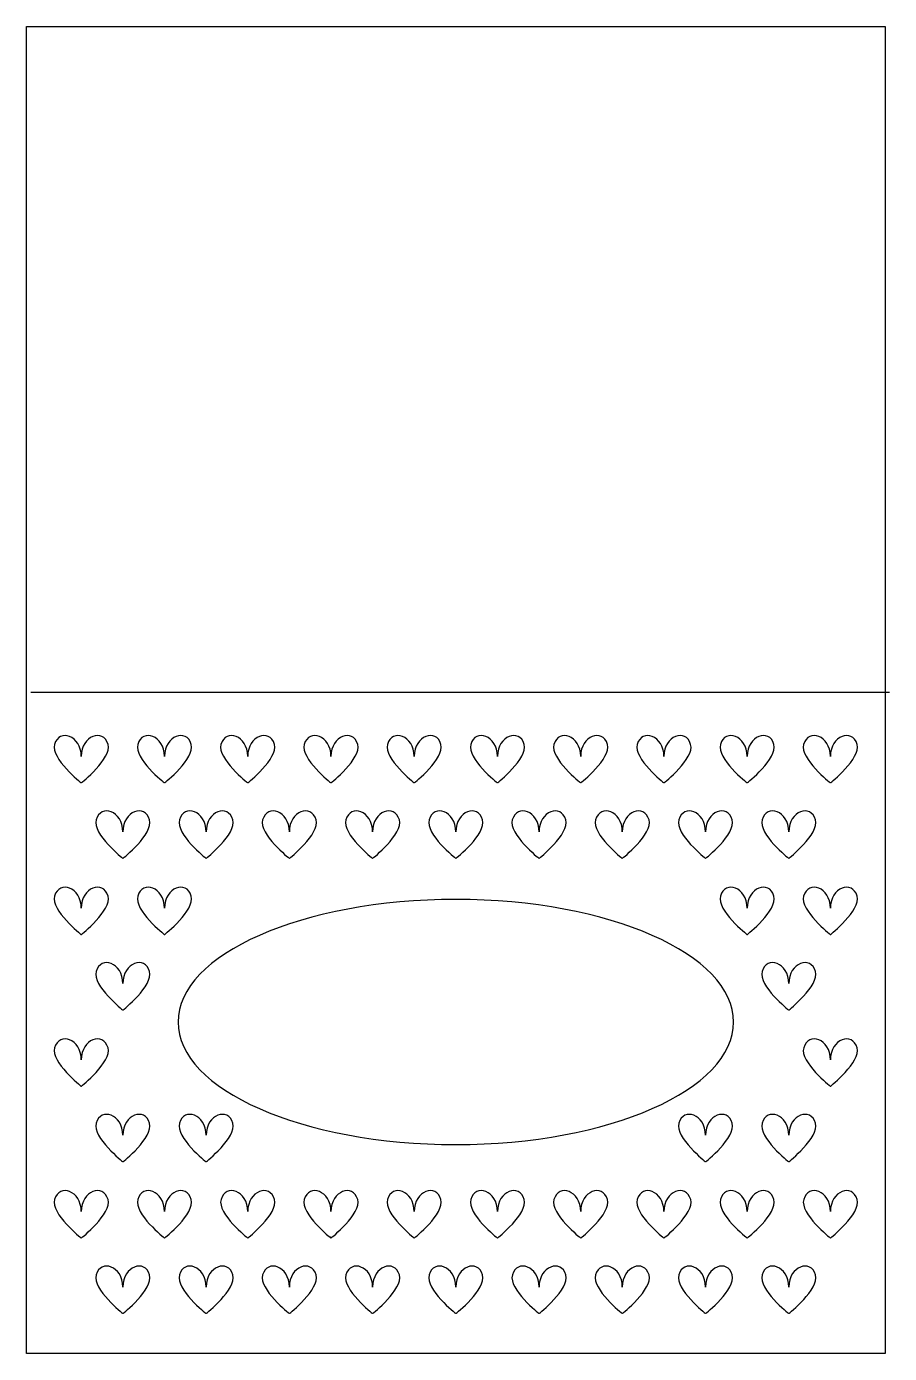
# Model space of a CAD drawing. Header units: centimetres. Extents: x -5.2 to 5.3, y -8.1 to 8.1.
import ezdxf
from ezdxf.lldxf.tags import DXFTag

# ---------------------------------------------------------------- set-up
doc = ezdxf.new("R2010")
doc.units = ezdxf.units.CM
doc.header["$MEASUREMENT"] = 0
doc.layers.add('Layer 1', color=7, linetype='Continuous')
tags = doc.linetypes.add('New Line1', pattern=[0.1, 0.1]).pattern_tags.tags
tags[4:5] = [DXFTag(74, 4), DXFTag(75, 0), DXFTag(340, '0'), DXFTag(46, 1.0), DXFTag(50, 0.0), DXFTag(44, 0.0), DXFTag(45, 0.0)]

msp = doc.modelspace()

# ---------------------------------------------------------------- linework, layer by layer
at = {"layer": 'Layer 1', "color": 13}
for points in [[(-5.23875, 8.09625), (-5.23875, 8.09625), (-5.23875, -8.09625), (-5.23875, -8.09625), (-5.23875, -8.09625), (-5.23875, -8.09625), (5.23875, -8.09625), (5.23875, -8.09625), (5.23875, -8.09625), (5.23875, -8.09625), (5.23875, 8.09625), (5.23875, 8.09625), (5.23875, 8.09625), (5.23875, 8.09625), (-5.23875, 8.09625), (-5.23875, 8.09625)], [(-4.89725, -0.66336), (-4.84042, -0.46429), (-4.57097, -0.5543), (-4.57097, -0.81012), (-4.57097, -0.81012), (-4.57097, -0.55429), (-4.30147, -0.46428), (-4.24463, -0.66336), (-4.24463, -0.66336), (-4.1956, -0.83523), (-4.57097, -1.1336), (-4.57097, -1.1336), (-4.57097, -1.1336), (-4.57097, -1.1336), (-4.94628, -0.83524), (-4.89725, -0.66336)], [(-3.88149, -0.66336), (-3.82466, -0.46429), (-3.55521, -0.5543), (-3.55521, -0.81012), (-3.55521, -0.81012), (-3.55521, -0.55429), (-3.28571, -0.46428), (-3.22887, -0.66336), (-3.22887, -0.66336), (-3.17984, -0.83523), (-3.55521, -1.1336), (-3.55521, -1.1336), (-3.55521, -1.1336), (-3.55521, -1.1336), (-3.93052, -0.83524), (-3.88149, -0.66336)], [(-2.86573, -0.66336), (-2.8089, -0.46429), (-2.53945, -0.5543), (-2.53945, -0.81012), (-2.53945, -0.81012), (-2.53945, -0.55429), (-2.26995, -0.46428), (-2.21311, -0.66336), (-2.21311, -0.66336), (-2.16408, -0.83523), (-2.53945, -1.1336), (-2.53945, -1.1336), (-2.53945, -1.1336), (-2.53945, -1.1336), (-2.91476, -0.83524), (-2.86573, -0.66336)], [(-1.84994, -0.66336), (-1.79311, -0.46429), (-1.52366, -0.5543), (-1.52366, -0.81012), (-1.52366, -0.81012), (-1.52366, -0.55429), (-1.25416, -0.46428), (-1.19732, -0.66336), (-1.19732, -0.66336), (-1.14829, -0.83523), (-1.52366, -1.1336), (-1.52366, -1.1336), (-1.52366, -1.1336), (-1.52366, -1.1336), (-1.89899, -0.83524), (-1.84994, -0.66336)], [(-0.83418, -0.66336), (-0.77735, -0.46429), (-0.5079, -0.5543), (-0.5079, -0.81012), (-0.5079, -0.81012), (-0.5079, -0.55429), (-0.2384, -0.46428), (-0.18156, -0.66336), (-0.18156, -0.66336), (-0.13253, -0.83523), (-0.5079, -1.1336), (-0.5079, -1.1336), (-0.5079, -1.1336), (-0.5079, -1.1336), (-0.88323, -0.83524), (-0.83418, -0.66336)], [(0.18153, -0.66336), (0.23831, -0.46429), (0.50781, -0.5543), (0.50781, -0.81012), (0.50781, -0.81012), (0.50781, -0.55429), (0.77734, -0.46428), (0.83415, -0.66336), (0.83415, -0.66336), (0.8832, -0.83523), (0.50781, -1.1336), (0.50781, -1.1336), (0.50781, -1.1336), (0.50781, -1.1336), (0.13253, -0.83524), (0.18153, -0.66336)], [(1.19732, -0.66336), (1.25413, -0.46429), (1.5236, -0.5543), (1.5236, -0.81012), (1.5236, -0.81012), (1.5236, -0.55429), (1.79313, -0.46428), (1.84994, -0.66336), (1.84994, -0.66336), (1.89899, -0.83523), (1.5236, -1.1336), (1.5236, -1.1336), (1.5236, -1.1336), (1.5236, -1.1336), (1.14824, -0.83524), (1.19732, -0.66336)], [(2.21311, -0.66336), (2.26992, -0.46429), (2.53939, -0.5543), (2.53939, -0.81012), (2.53939, -0.81012), (2.53939, -0.55429), (2.80895, -0.46428), (2.86573, -0.66336), (2.86573, -0.66336), (2.91478, -0.83523), (2.53939, -1.1336), (2.53939, -1.1336), (2.53939, -1.1336), (2.53939, -1.1336), (2.16403, -0.83524), (2.21311, -0.66336)], [(3.22882, -0.66336), (3.2856, -0.46429), (3.5551, -0.5543), (3.5551, -0.81012), (3.5551, -0.81012), (3.5551, -0.55429), (3.8246, -0.46428), (3.88144, -0.66336), (3.88144, -0.66336), (3.93049, -0.83523), (3.5551, -1.1336), (3.5551, -1.1336), (3.5551, -1.1336), (3.5551, -1.1336), (3.17982, -0.83524), (3.22882, -0.66336)], [(4.24458, -0.66336), (4.30141, -0.46429), (4.57086, -0.5543), (4.57086, -0.81012), (4.57086, -0.81012), (4.57086, -0.55429), (4.84042, -0.46428), (4.8972, -0.66336), (4.8972, -0.66336), (4.94625, -0.83523), (4.57086, -1.1336), (4.57086, -1.1336), (4.57086, -1.1336), (4.57086, -1.1336), (4.1955, -0.83524), (4.24458, -0.66336)], [(-4.06305, -1.73117), (-4.06305, -1.47534), (-3.79355, -1.38536), (-3.73671, -1.58441), (-3.73671, -1.58441), (-3.68768, -1.75628), (-4.06305, -2.05468), (-4.06305, -2.05468), (-4.06305, -2.05468), (-4.06305, -2.05468), (-4.43839, -1.75628), (-4.38933, -1.58441), (-4.38933, -1.58441), (-4.3325, -1.38528), (-4.06305, -1.47534), (-4.06305, -1.73117)], [(-3.04729, -1.73117), (-3.04729, -1.47534), (-2.77779, -1.38536), (-2.72095, -1.58441), (-2.72095, -1.58441), (-2.67192, -1.75628), (-3.04729, -2.05468), (-3.04729, -2.05468), (-3.04729, -2.05468), (-3.04729, -2.05468), (-3.42263, -1.75628), (-3.37357, -1.58441), (-3.37357, -1.58441), (-3.31674, -1.38528), (-3.04729, -1.47534), (-3.04729, -1.73117)], [(-2.03152, -1.73117), (-2.03152, -1.47534), (-1.76202, -1.38536), (-1.70518, -1.58441), (-1.70518, -1.58441), (-1.65615, -1.75628), (-2.03152, -2.05468), (-2.03152, -2.05468), (-2.03152, -2.05468), (-2.03152, -2.05468), (-2.40686, -1.75628), (-2.3578, -1.58441), (-2.3578, -1.58441), (-2.30098, -1.38528), (-2.03152, -1.47534), (-2.03152, -1.73117)], [(-1.01576, -1.73117), (-1.01576, -1.47534), (-0.74626, -1.38536), (-0.68942, -1.58441), (-0.68942, -1.58441), (-0.64039, -1.75628), (-1.01576, -2.05468), (-1.01576, -2.05468), (-1.01576, -2.05468), (-1.01576, -2.05468), (-1.3911, -1.75628), (-1.34204, -1.58441), (-1.34204, -1.58441), (-1.28521, -1.38528), (-1.01576, -1.47534), (-1.01576, -1.73117)], [(0, -1.73117), (0, -1.47534), (0.2695, -1.38536), (0.32634, -1.58441), (0.32634, -1.58441), (0.37539, -1.75628), (0, -2.05468), (0, -2.05468), (0, -2.05468), (0, -2.05468), (-0.37534, -1.75628), (-0.32628, -1.58441), (-0.32628, -1.58441), (-0.26945, -1.38528), (0, -1.47534), (0, -1.73117)], [(1.01576, -1.73117), (1.01576, -1.47534), (1.28532, -1.38536), (1.3421, -1.58441), (1.3421, -1.58441), (1.39115, -1.75628), (1.01576, -2.05468), (1.01576, -2.05468), (1.01576, -2.05468), (1.01576, -2.05468), (0.64042, -1.75628), (0.68948, -1.58441), (0.68948, -1.58441), (0.74631, -1.38528), (1.01576, -1.47534), (1.01576, -1.73117)], [(2.0315, -1.73117), (2.0315, -1.47534), (2.301, -1.38536), (2.35784, -1.58441), (2.35784, -1.58441), (2.40689, -1.75628), (2.0315, -2.05468), (2.0315, -2.05468), (2.0315, -2.05468), (2.0315, -2.05468), (1.65616, -1.75628), (1.70522, -1.58441), (1.70522, -1.58441), (1.76207, -1.38528), (2.0315, -1.47534), (2.0315, -1.73117)], [(3.04726, -1.73117), (3.04726, -1.47534), (3.31682, -1.38536), (3.3736, -1.58441), (3.3736, -1.58441), (3.42265, -1.75628), (3.04726, -2.05468), (3.04726, -2.05468), (3.04726, -2.05468), (3.04726, -2.05468), (2.67192, -1.75628), (2.72098, -1.58441), (2.72098, -1.58441), (2.77781, -1.38528), (3.04726, -1.47534), (3.04726, -1.73117)], [(4.06299, -1.73117), (4.06299, -1.47534), (4.33249, -1.38536), (4.38933, -1.58441), (4.38933, -1.58441), (4.43838, -1.75628), (4.06299, -2.05468), (4.06299, -2.05468), (4.06299, -2.05468), (4.06299, -2.05468), (3.6876, -1.75628), (3.73671, -1.58441), (3.73671, -1.58441), (3.79357, -1.38528), (4.06299, -1.47534), (4.06299, -1.73117)], [(-4.8972, -2.51476), (-4.84037, -2.31577), (-4.57092, -2.4057), (-4.57092, -2.66152), (-4.57092, -2.66152), (-4.57092, -2.40569), (-4.30142, -2.31568), (-4.24458, -2.51476), (-4.24458, -2.51476), (-4.19555, -2.68663), (-4.57092, -2.98503), (-4.57092, -2.98503), (-4.57092, -2.98503), (-4.57092, -2.98503), (-4.94623, -2.68663), (-4.8972, -2.51476)], [(-3.88144, -2.51476), (-3.82461, -2.31577), (-3.55516, -2.4057), (-3.55516, -2.66152), (-3.55516, -2.66152), (-3.55516, -2.40569), (-3.28566, -2.31568), (-3.22882, -2.51476), (-3.22882, -2.51476), (-3.17979, -2.68663), (-3.55516, -2.98503), (-3.55516, -2.98503), (-3.55516, -2.98503), (-3.55516, -2.98503), (-3.93046, -2.68663), (-3.88144, -2.51476)], [(3.22887, -2.51476), (3.28565, -2.31577), (3.55515, -2.4057), (3.55515, -2.66152), (3.55515, -2.66152), (3.55515, -2.40569), (3.82468, -2.31568), (3.88149, -2.51476), (3.88149, -2.51476), (3.93054, -2.68663), (3.55515, -2.98503), (3.55515, -2.98503), (3.55515, -2.98503), (3.55515, -2.98503), (3.17987, -2.68663), (3.22887, -2.51476)], [(4.57092, -2.98503), (4.57092, -2.98503), (4.19558, -2.68663), (4.24464, -2.51476), (4.24464, -2.51476), (4.30147, -2.31577), (4.57092, -2.4057), (4.57092, -2.66152), (4.57092, -2.66152), (4.57092, -2.40569), (4.84048, -2.31579), (4.89726, -2.51476), (4.89726, -2.51476), (4.94628, -2.68663), (4.57092, -2.98503), (4.57092, -2.98503)], [(0, -5.54688), (-1.87214, -5.54688), (-3.38979, -4.87725), (-3.38979, -4.05143), (-3.38979, -4.05143), (-3.38979, -3.22561), (-1.87214, -2.55598), (0, -2.55598), (0, -2.55598), (1.87214, -2.55598), (3.38979, -3.22567), (3.38979, -4.05143), (3.38979, -4.05143), (3.38979, -4.87738), (1.87214, -5.54688), (0, -5.54688)], [(-4.38931, -3.43577), (-4.33248, -3.2367), (-4.06303, -3.32671), (-4.06303, -3.58253), (-4.06303, -3.58253), (-4.06303, -3.3267), (-3.79353, -3.23669), (-3.73669, -3.43577), (-3.73669, -3.43577), (-3.68766, -3.60754), (-4.06303, -3.90596), (-4.06303, -3.90596), (-4.06303, -3.90596), (-4.06303, -3.90596), (-4.43833, -3.60767), (-4.38931, -3.43577)], [(3.73676, -3.43577), (3.79354, -3.2367), (4.06304, -3.32671), (4.06304, -3.58253), (4.06304, -3.58253), (4.06304, -3.3267), (4.33254, -3.23669), (4.38938, -3.43577), (4.38938, -3.43577), (4.43843, -3.60754), (4.06304, -3.90596), (4.06304, -3.90596), (4.06304, -3.90596), (4.06304, -3.90596), (3.68774, -3.60767), (3.73676, -3.43577)], [(-4.89715, -4.36615), (-4.84032, -4.16716), (-4.57087, -4.25719), (-4.57087, -4.51302), (-4.57087, -4.51302), (-4.57087, -4.25719), (-4.30137, -4.16718), (-4.24453, -4.36615), (-4.24453, -4.36615), (-4.1955, -4.53802), (-4.57087, -4.83642), (-4.57087, -4.83642), (-4.57087, -4.83642), (-4.57087, -4.83642), (-4.94617, -4.53803), (-4.89715, -4.36615)], [(4.24471, -4.36615), (4.30152, -4.16716), (4.57097, -4.25719), (4.57097, -4.51302), (4.57097, -4.51302), (4.57097, -4.25719), (4.84053, -4.16718), (4.89731, -4.36615), (4.89731, -4.36615), (4.94636, -4.53802), (4.57097, -4.83642), (4.57097, -4.83642), (4.57097, -4.83642), (4.57097, -4.83642), (4.19563, -4.53803), (4.24471, -4.36615)], [(-4.06297, -5.43393), (-4.06297, -5.1781), (-3.79347, -5.08809), (-3.73663, -5.28717), (-3.73663, -5.28717), (-3.6876, -5.45904), (-4.06297, -5.75741), (-4.06297, -5.75741), (-4.06297, -5.75741), (-4.06297, -5.75741), (-4.43831, -5.45904), (-4.38925, -5.28717), (-4.38925, -5.28717), (-4.33239, -5.0881), (-4.06297, -5.17811), (-4.06297, -5.43393)], [(-3.04718, -5.75744), (-3.04718, -5.75744), (-3.42252, -5.45915), (-3.37346, -5.28725), (-3.37346, -5.28725), (-3.31663, -5.08818), (-3.04718, -5.17819), (-3.04718, -5.43401), (-3.04718, -5.43401), (-3.04718, -5.17818), (-2.77768, -5.08817), (-2.72084, -5.28725), (-2.72084, -5.28725), (-2.67184, -5.45904), (-3.04718, -5.75744), (-3.04718, -5.75744)], [(3.04737, -5.75744), (3.04737, -5.75744), (2.67203, -5.45915), (2.72109, -5.28725), (2.72109, -5.28725), (2.77792, -5.08818), (3.04737, -5.17819), (3.04737, -5.43401), (3.04737, -5.43401), (3.04737, -5.17818), (3.31693, -5.08817), (3.37371, -5.28725), (3.37371, -5.28725), (3.42273, -5.45904), (3.04737, -5.75744), (3.04737, -5.75744)], [(3.73682, -5.28717), (3.7936, -5.0881), (4.0631, -5.17811), (4.0631, -5.43393), (4.0631, -5.43393), (4.0631, -5.1781), (4.3326, -5.08809), (4.38944, -5.28717), (4.38944, -5.28717), (4.43849, -5.45904), (4.0631, -5.75741), (4.0631, -5.75741), (4.0631, -5.75741), (4.0631, -5.75741), (3.68779, -5.45904), (3.73682, -5.28717)], [(-4.57081, -6.68782), (-4.57081, -6.68782), (-4.94615, -6.38953), (-4.89709, -6.21763), (-4.89709, -6.21763), (-4.84026, -6.01856), (-4.57081, -6.10857), (-4.57081, -6.36439), (-4.57081, -6.36439), (-4.57081, -6.10856), (-4.30131, -6.01855), (-4.24447, -6.21763), (-4.24447, -6.21763), (-4.19544, -6.3894), (-4.57081, -6.68782), (-4.57081, -6.68782)], [(-3.55505, -6.68782), (-3.55505, -6.68782), (-3.93039, -6.38953), (-3.88133, -6.21763), (-3.88133, -6.21763), (-3.8245, -6.01856), (-3.55505, -6.10857), (-3.55505, -6.36439), (-3.55505, -6.36439), (-3.55505, -6.10856), (-3.28555, -6.01855), (-3.22871, -6.21763), (-3.22871, -6.21763), (-3.17968, -6.3894), (-3.55505, -6.68782), (-3.55505, -6.68782)], [(-2.53929, -6.68782), (-2.53929, -6.68782), (-2.91463, -6.38953), (-2.86557, -6.21763), (-2.86557, -6.21763), (-2.80874, -6.01856), (-2.53929, -6.10857), (-2.53929, -6.36439), (-2.53929, -6.36439), (-2.53929, -6.10856), (-2.26979, -6.01855), (-2.21295, -6.21763), (-2.21295, -6.21763), (-2.16392, -6.3894), (-2.53929, -6.68782), (-2.53929, -6.68782)], [(-1.52352, -6.68782), (-1.52352, -6.68782), (-1.89886, -6.38953), (-1.8498, -6.21763), (-1.8498, -6.21763), (-1.79297, -6.01856), (-1.52352, -6.10857), (-1.52352, -6.36439), (-1.52352, -6.36439), (-1.52352, -6.10856), (-1.25402, -6.01855), (-1.19718, -6.21763), (-1.19718, -6.21763), (-1.14816, -6.3894), (-1.52352, -6.68782), (-1.52352, -6.68782)], [(-0.50774, -6.68782), (-0.50774, -6.68782), (-0.88308, -6.38953), (-0.83402, -6.21763), (-0.83402, -6.21763), (-0.77719, -6.01856), (-0.50774, -6.10857), (-0.50774, -6.36439), (-0.50774, -6.36439), (-0.50774, -6.10856), (-0.23824, -6.01855), (-0.1814, -6.21763), (-0.1814, -6.21763), (-0.1324, -6.3894), (-0.50774, -6.68782), (-0.50774, -6.68782)], [(0.508, -6.68782), (0.508, -6.68782), (0.13264, -6.38953), (0.18172, -6.21763), (0.18172, -6.21763), (0.23853, -6.01856), (0.508, -6.10857), (0.508, -6.36439), (0.508, -6.36439), (0.508, -6.10856), (0.77753, -6.01855), (0.83434, -6.21763), (0.83434, -6.21763), (0.88342, -6.3894), (0.508, -6.68782), (0.508, -6.68782)], [(1.52376, -6.68782), (1.52376, -6.68782), (1.1484, -6.38953), (1.19748, -6.21763), (1.19748, -6.21763), (1.25431, -6.01856), (1.52376, -6.10857), (1.52376, -6.36439), (1.52376, -6.36439), (1.52376, -6.10856), (1.79329, -6.01855), (1.8501, -6.21763), (1.8501, -6.21763), (1.8991, -6.3894), (1.52376, -6.68782), (1.52376, -6.68782)], [(2.53947, -6.68782), (2.53947, -6.68782), (2.16408, -6.38953), (2.21319, -6.21763), (2.21319, -6.21763), (2.26997, -6.01856), (2.53947, -6.10857), (2.53947, -6.36439), (2.53947, -6.36439), (2.53947, -6.10856), (2.809, -6.01855), (2.86581, -6.21763), (2.86581, -6.21763), (2.91489, -6.3894), (2.53947, -6.68782), (2.53947, -6.68782)], [(3.55526, -6.68782), (3.55526, -6.68782), (3.17987, -6.38953), (3.22898, -6.21763), (3.22898, -6.21763), (3.28579, -6.01856), (3.55526, -6.10857), (3.55526, -6.36439), (3.55526, -6.36439), (3.55526, -6.10856), (3.82479, -6.01855), (3.8816, -6.21763), (3.8816, -6.21763), (3.93068, -6.3894), (3.55526, -6.68782), (3.55526, -6.68782)], [(4.57105, -6.68782), (4.57105, -6.68782), (4.19569, -6.38953), (4.24477, -6.21763), (4.24477, -6.21763), (4.30158, -6.01856), (4.57105, -6.10857), (4.57105, -6.36439), (4.57105, -6.36439), (4.57105, -6.10856), (4.84061, -6.01855), (4.89736, -6.21763), (4.89736, -6.21763), (4.94639, -6.3894), (4.57105, -6.68782), (4.57105, -6.68782)], [(-4.06292, -7.60883), (-4.06292, -7.60883), (-4.43826, -7.31043), (-4.3892, -7.13856), (-4.3892, -7.13856), (-4.33237, -6.93957), (-4.06292, -7.0295), (-4.06292, -7.28532), (-4.06292, -7.28532), (-4.06292, -7.02949), (-3.79342, -6.93959), (-3.73658, -7.13856), (-3.73658, -7.13856), (-3.68755, -7.31044), (-4.06292, -7.60883), (-4.06292, -7.60883)], [(-3.04713, -7.60883), (-3.04713, -7.60883), (-3.42247, -7.31043), (-3.37341, -7.13856), (-3.37341, -7.13856), (-3.31658, -6.93957), (-3.04713, -7.0295), (-3.04713, -7.28532), (-3.04713, -7.28532), (-3.04713, -7.02949), (-2.77763, -6.93959), (-2.72079, -7.13856), (-2.72079, -7.13856), (-2.67179, -7.31044), (-3.04713, -7.60883), (-3.04713, -7.60883)], [(-2.03136, -7.60883), (-2.03136, -7.60883), (-2.4067, -7.31043), (-2.35764, -7.13856), (-2.35764, -7.13856), (-2.30081, -6.93957), (-2.03136, -7.0295), (-2.03136, -7.28532), (-2.03136, -7.28532), (-2.03136, -7.02949), (-1.76186, -6.93959), (-1.70502, -7.13856), (-1.70502, -7.13856), (-1.65603, -7.31044), (-2.03136, -7.60883), (-2.03136, -7.60883)], [(-1.0156, -7.60883), (-1.0156, -7.60883), (-1.39094, -7.31043), (-1.34188, -7.13856), (-1.34188, -7.13856), (-1.28505, -6.93957), (-1.0156, -7.0295), (-1.0156, -7.28532), (-1.0156, -7.28532), (-1.0156, -7.02949), (-0.7461, -6.93959), (-0.68926, -7.13856), (-0.68926, -7.13856), (-0.64027, -7.31044), (-1.0156, -7.60883), (-1.0156, -7.60883)], [(0.00016, -7.60883), (0.00016, -7.60883), (-0.37518, -7.31043), (-0.32612, -7.13856), (-0.32612, -7.13856), (-0.26929, -6.93957), (0.00016, -7.0295), (0.00016, -7.28532), (0.00016, -7.28532), (0.00016, -7.02949), (0.26966, -6.93959), (0.3265, -7.13856), (0.3265, -7.13856), (0.37547, -7.31044), (0.00016, -7.60883), (0.00016, -7.60883)], [(1.01589, -7.60883), (1.01589, -7.60883), (0.6405, -7.31043), (0.68961, -7.13856), (0.68961, -7.13856), (0.74639, -6.93957), (1.01589, -7.0295), (1.01589, -7.28532), (1.01589, -7.28532), (1.01589, -7.02949), (1.28539, -6.93959), (1.34223, -7.13856), (1.34223, -7.13856), (1.39129, -7.31044), (1.01589, -7.60883), (1.01589, -7.60883)], [(2.03166, -7.60883), (2.03166, -7.60883), (1.65632, -7.31043), (1.70538, -7.13856), (1.70538, -7.13856), (1.76221, -6.93957), (2.03166, -7.0295), (2.03166, -7.28532), (2.03166, -7.28532), (2.03166, -7.02949), (2.30116, -6.93959), (2.358, -7.13856), (2.358, -7.13856), (2.40705, -7.31044), (2.03166, -7.60883), (2.03166, -7.60883)], [(3.04742, -7.60883), (3.04742, -7.60883), (2.67208, -7.31043), (2.72114, -7.13856), (2.72114, -7.13856), (2.77797, -6.93957), (3.04742, -7.0295), (3.04742, -7.28532), (3.04742, -7.28532), (3.04742, -7.02949), (3.31698, -6.93959), (3.37376, -7.13856), (3.37376, -7.13856), (3.42278, -7.31044), (3.04742, -7.60883), (3.04742, -7.60883)], [(4.06315, -7.60883), (4.06315, -7.60883), (3.68776, -7.31043), (3.73687, -7.13856), (3.73687, -7.13856), (3.79365, -6.93957), (4.06315, -7.0295), (4.06315, -7.28532), (4.06315, -7.28532), (4.06315, -7.02949), (4.33265, -6.93959), (4.38949, -7.13856), (4.38949, -7.13856), (4.43854, -7.31044), (4.06315, -7.60883), (4.06315, -7.60883)]]:
    msp.add_open_spline(points, degree=3, knots=[0, 0, 0, 0, 0.2, 0.2, 0.2, 0.2, 0.4, 0.4, 0.4, 0.4, 0.6, 0.6, 0.6, 0.6, 1, 1, 1, 1], dxfattribs=at)
at = {"layer": 'Layer 1', "linetype": 'New Line1', "lineweight": 25}
msp.add_open_spline([(-5.18583, -0.02646), (-5.18583, -0.02646), (5.29167, -0.02646), (5.29167, -0.02646)], degree=3, dxfattribs=at)

doc.saveas('drawing.dxf')
